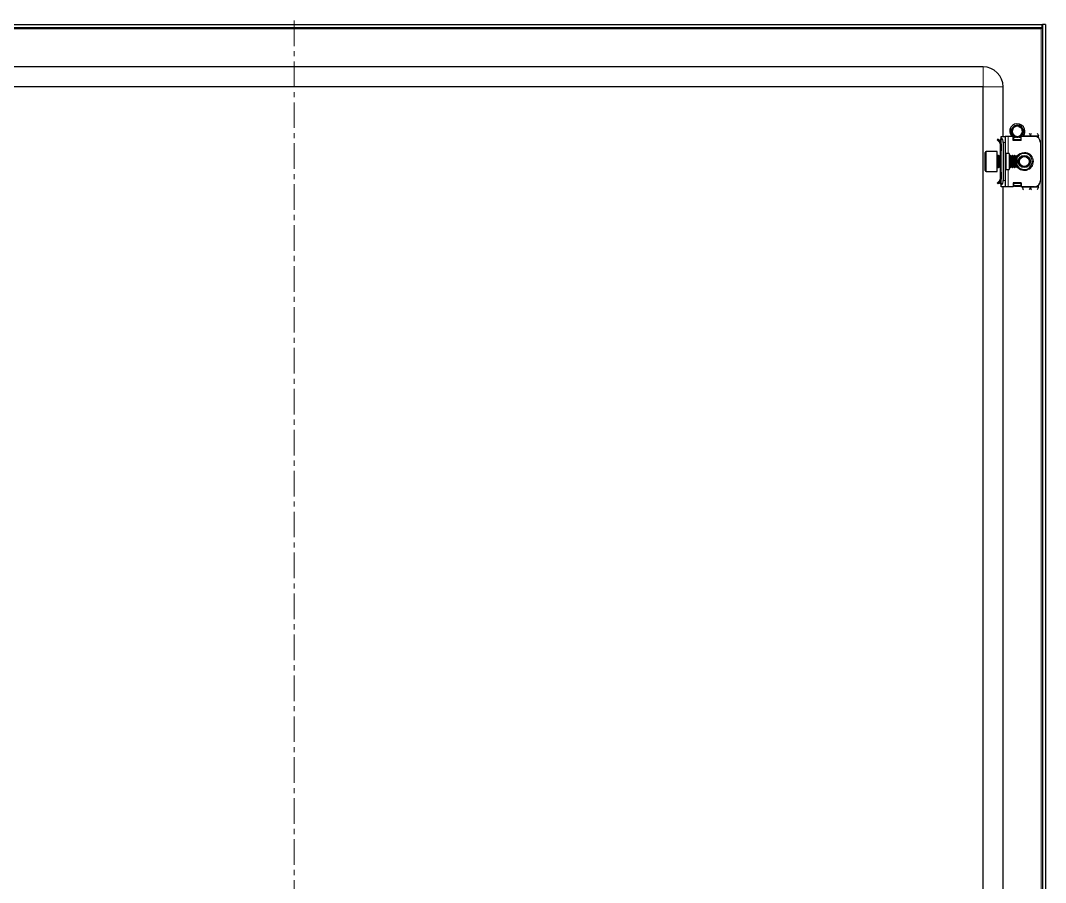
# Model space of a CAD drawing. Header units: millimetres. Extents: x -261 to 1716, y -869 to 1304.
# Drawn here: x 1207 to 1715, y 771 to 1199 of the extents above; entities that cross this region are included whole.
import ezdxf

# ---------------------------------------------------------------- set-up
doc = ezdxf.new("R2010")
doc.units = ezdxf.units.MM
doc.linetypes.add('CENTERX2', pattern=[20.32, 12.7, -2.54, 2.54, -2.54])
doc.layers.add('FORMAT', color=7, linetype='Continuous')

msp = doc.modelspace()

# ---------------------------------------------------------------- linework, layer by layer
at = {"color": 7, "linetype": 'Continuous', "lineweight": 25}
for p, q in [((971.2, 1196.92), (1713.8, 1196.92)), ((1713.8, 1195.42), (1713.8, 1196.92)), ((1715.5, 1196.92), (1714, 1196.92)), ((1714, 1196.92), (1714, -764.08)), ((1715.5, 1196.92), (1715.5, -764.08)), ((971.2, 1195.42), (1713.8, 1195.42)), ((1713.64, 1195.42), (1713.4, 1194.82)), ((1684.5, 1175.92), (1000.5, 1175.92)), ((1684.5, 1165.92), (1000.5, 1165.92)), ((1684.5, -733.08), (1684.5, 1165.92)), ((1694.5, 1141.42), (1694.5, 1165.92)), ((1699.88, 1146.45), (1700.08, 1146.56)), ((1700.05, 1146.55), (1700.01, 1146.53)), ((1700.05, 1146.48), (1700.01, 1146.53)), ((1700.05, 1146.55), (1700.28, 1146.63)), ((1700.23, 1146.64), (1700.19, 1146.62)), ((1700.42, 1146.73), (1700.38, 1146.71)), ((1700.42, 1146.73), (1700.65, 1146.8)), ((1700.62, 1146.79), (1700.57, 1146.78)), ((1700.81, 1146.84), (1700.76, 1146.83)), ((1701.7, 1146.92), (1700.95, 1146.85)), ((1703.19, 1146.4), (1703.15, 1146.43)), ((1703.36, 1146.28), (1703.32, 1146.31)), ((1703.52, 1146.14), (1703.48, 1146.18)), ((1703.66, 1146.01), (1703.63, 1146.04)), ((1703.66, 1146.01), (1703.78, 1145.87)), ((1703.77, 1145.88), (1703.76, 1145.9)), ((1691.94, 1140.06), (1691.58, 1139.71)), ((1692.91, 1139.09), (1691.94, 1140.06)), ((1693.29, 1140.13), (1693.5, 1140.34)), ((1693.5, 1141.42), (1695.5, 1141.42)), ((1693.5, 1140.66), (1693.5, 1141.42)), ((1693.5, 1117.19), (1693.5, 1140.66)), ((1695.5, 1141.42), (1695.5, 1138.42)), ((1697, 1141.42), (1695.5, 1141.42)), ((1699.5, 1141.42), (1697, 1141.42)), ((1698.5, 1144.02), (1698.53, 1144.27)), ((1698.5, 1143.81), (1698.52, 1144.05)), ((1698.5, 1144.02), (1698.5, 1143.97)), ((1698.5, 1143.81), (1698.5, 1143.76)), ((1698.51, 1144.22), (1698.51, 1144.17)), ((1698.51, 1143.61), (1698.52, 1143.57)), ((1698.54, 1144.43), (1698.53, 1144.38)), ((1698.54, 1143.42), (1698.55, 1143.38)), ((1698.58, 1144.63), (1698.57, 1144.58)), ((1698.58, 1144.63), (1698.66, 1144.86)), ((1698.58, 1143.24), (1698.59, 1143.2)), ((1698.63, 1144.82), (1698.62, 1144.77)), ((1698.63, 1143.06), (1698.64, 1143.02)), ((1698.68, 1142.89), (1698.69, 1142.88)), ((1699.27, 1141.91), (1699.3, 1141.88)), ((1699.41, 1141.77), (1699.44, 1141.74)), ((1699.5, 1139.42), (1699.5, 1141.42)), ((1699.75, 1140.61), (1699.5, 1140.75)), ((1699.56, 1141.64), (1699.59, 1141.61)), ((1699.72, 1141.51), (1699.76, 1141.48)), ((1699.75, 1141.05), (1700.09, 1141.29)), ((1700.25, 1141.05), (1699.75, 1140.69)), ((1699.75, 1140.69), (1699.75, 1141.05)), ((1699.75, 1139.78), (1699.75, 1140.69)), ((1699.89, 1141.39), (1699.93, 1141.37)), ((1700.07, 1141.29), (1700.07, 1141.4)), ((1700.07, 1141.29), (1700.11, 1141.27)), ((1700.25, 1141.05), (1700.65, 1141.05)), ((1700.42, 1141.12), (1700.47, 1141.11)), ((1700.6, 1141.06), (1700.64, 1141.05)), ((1700.78, 1141.01), (1700.82, 1141)), ((1701.95, 1140.96), (1701.77, 1140.94)), ((1702.1, 1140.98), (1702.14, 1140.99)), ((1702.34, 1141.05), (1702.75, 1141.05)), ((1703.25, 1140.69), (1702.75, 1141.05)), ((1702.84, 1141.33), (1703.25, 1141.05)), ((1703.25, 1141.05), (1703.25, 1140.69)), ((1703.25, 1140.69), (1703.25, 1139.78)), ((1703.5, 1140.75), (1703.3, 1140.63)), ((1703.3, 1140.63), (1703.3, 1139.42)), ((1703.5, 1139.42), (1703.5, 1141.42)), ((1710, 1141.42), (1703.5, 1141.42)), ((1703.77, 1141.96), (1703.6, 1141.83)), ((1703.74, 1141.99), (1703.62, 1141.8)), ((1703.79, 1144.79), (1703.96, 1144.38)), ((1704.27, 1142.81), (1704.16, 1142.62)), ((1704.28, 1142.8), (1704.18, 1142.62)), ((1704.33, 1142.94), (1704.35, 1142.99)), ((1704.39, 1143.12), (1704.4, 1143.17)), ((1704.49, 1143.73), (1704.43, 1143.42)), ((1704.44, 1143.32), (1704.45, 1143.37)), ((1704.47, 1143.52), (1704.48, 1143.57)), ((1704.49, 1143.73), (1704.49, 1143.78)), ((1704.5, 1143.92), (1704.5, 1143.92)), ((1712, 1140.66), (1712, 1141.67)), ((1692.56, 1138.73), (1691.58, 1139.71)), ((1692.56, 1138.73), (1692.91, 1139.09)), ((1693, 1139.42), (1693, 1139.03)), ((1693, 1137.67), (1693.5, 1137.67)), ((1693, 1137.67), (1693, 1134.17)), ((1693.5, 1137.67), (1693.5, 1134.17)), ((1694.5, 1138.42), (1694.5, 1119.42)), ((1695.5, 1138.42), (1695.5, 1119.42)), ((1703.5, 1139.42), (1699.5, 1139.42)), ((1699.75, 1139.42), (1699.75, 1139.78)), ((1703.25, 1139.78), (1703.25, 1139.42)), ((1713, 1138.42), (1713, 1119.42)), ((1685.5, 1124.52), (1685.5, 1133.32)), ((1691.5, 1133.92), (1686.1, 1133.92)), ((1691.5, 1123.92), (1691.5, 1133.92)), ((1692.11, 1131.92), (1691.75, 1131.92)), ((1692.5, 1131.37), (1692.11, 1131.92)), ((1692.11, 1131.45), (1692.11, 1131.92)), ((1692.11, 1125.92), (1692.11, 1131.45)), ((1692.89, 1131.92), (1692.5, 1131.37)), ((1692.5, 1130.98), (1692.5, 1131.37)), ((1692.5, 1126.48), (1692.5, 1130.98)), ((1693.11, 1131.92), (1692.89, 1131.92)), ((1692.89, 1131.45), (1692.89, 1131.92)), ((1692.89, 1125.92), (1692.89, 1131.45)), ((1693.5, 1134.17), (1693, 1134.17)), ((1693, 1134.17), (1693, 1131.92)), ((1693.5, 1131.37), (1693.11, 1131.92)), ((1693.11, 1131.45), (1693.11, 1131.92)), ((1693.11, 1125.92), (1693.11, 1131.45)), ((1697.5, 1132.92), (1696, 1132.92)), ((1697.5, 1132.92), (1697.5, 1124.92)), ((1697.89, 1131.92), (1697.5, 1131.37)), ((1698.11, 1131.92), (1697.89, 1131.92)), ((1697.89, 1131.45), (1697.89, 1131.92)), ((1697.89, 1125.92), (1697.89, 1131.45)), ((1698.5, 1131.37), (1698.11, 1131.92)), ((1698.11, 1131.45), (1698.11, 1131.92)), ((1698.11, 1125.92), (1698.11, 1131.45)), ((1698.89, 1131.92), (1698.5, 1131.37)), ((1698.5, 1130.98), (1698.5, 1131.37)), ((1698.5, 1126.48), (1698.5, 1130.98)), ((1699.11, 1131.92), (1698.89, 1131.92)), ((1698.89, 1131.45), (1698.89, 1131.92)), ((1698.89, 1125.92), (1698.89, 1131.45)), ((1699.5, 1131.37), (1699.11, 1131.92)), ((1699.11, 1131.45), (1699.11, 1131.92)), ((1699.11, 1125.92), (1699.11, 1131.45)), ((1699.89, 1131.92), (1699.5, 1131.37)), ((1699.5, 1130.98), (1699.5, 1131.37)), ((1699.5, 1126.48), (1699.5, 1130.98)), ((1700.11, 1131.92), (1699.89, 1131.92)), ((1699.89, 1131.45), (1699.89, 1131.92)), ((1699.89, 1125.92), (1699.89, 1131.45)), ((1700.5, 1131.37), (1700.11, 1131.92)), ((1700.11, 1131.45), (1700.11, 1131.92)), ((1700.11, 1125.92), (1700.11, 1131.45)), ((1700.89, 1131.92), (1700.5, 1131.37)), ((1700.5, 1130.98), (1700.5, 1131.37)), ((1700.5, 1126.48), (1700.5, 1130.98)), ((1700.94, 1131.92), (1700.89, 1131.92)), ((1700.89, 1131.45), (1700.89, 1131.92)), ((1700.89, 1125.92), (1700.89, 1131.45)), ((1701.5, 1131.37), (1700.94, 1131.92)), ((1700.94, 1125.92), (1700.94, 1131.92)), ((1701.5, 1126.48), (1701.5, 1131.37)), ((1691.75, 1125.92), (1692.11, 1125.92)), ((1692.11, 1125.92), (1692.5, 1126.48)), ((1692.5, 1126.48), (1692.89, 1125.92)), ((1692.89, 1125.92), (1693.11, 1125.92)), ((1693, 1125.92), (1693, 1123.67)), ((1693.11, 1125.92), (1693.5, 1126.48)), ((1696, 1124.92), (1697.5, 1124.92)), ((1697.5, 1126.48), (1697.89, 1125.92)), ((1697.89, 1125.92), (1698.11, 1125.92)), ((1698.11, 1125.92), (1698.5, 1126.48)), ((1698.5, 1126.48), (1698.89, 1125.92)), ((1698.89, 1125.92), (1699.11, 1125.92)), ((1699.11, 1125.92), (1699.5, 1126.48)), ((1699.5, 1126.48), (1699.89, 1125.92)), ((1699.89, 1125.92), (1700.11, 1125.92)), ((1700.11, 1125.92), (1700.5, 1126.48)), ((1700.5, 1126.48), (1700.89, 1125.92)), ((1700.89, 1125.92), (1700.94, 1125.92)), ((1700.94, 1125.92), (1701.5, 1126.48)), ((1686.1, 1123.92), (1691.5, 1123.92)), ((1693, 1123.67), (1693.5, 1123.67)), ((1693, 1123.67), (1693, 1120.17)), ((1693, 1120.17), (1693.5, 1120.17)), ((1693.5, 1123.67), (1693.5, 1120.17)), ((1692.56, 1119.11), (1691.58, 1118.14)), ((1691.94, 1117.78), (1691.58, 1118.14)), ((1692.91, 1118.76), (1691.94, 1117.78)), ((1692.56, 1119.11), (1692.91, 1118.76)), ((1693, 1118.42), (1693, 1118.88)), ((1693.5, 1117.51), (1693.29, 1117.72)), ((1693.5, 1116.42), (1693.5, 1117.19)), ((1695.5, 1116.42), (1693.5, 1116.42)), ((1694.5, 541.42), (1694.5, 1116.42)), ((1695.5, 1119.42), (1695.5, 1116.42)), ((1697, 1116.42), (1695.5, 1116.42)), ((1699.5, 1116.42), (1697, 1116.42)), ((1703.5, 1118.42), (1699.5, 1118.42)), ((1699.5, 1118.42), (1699.5, 1116.42)), ((1699.75, 1118.07), (1699.75, 1118.42)), ((1699.75, 1117.16), (1699.75, 1118.07)), ((1699.75, 1117.16), (1700.25, 1116.8)), ((1699.75, 1116.8), (1699.75, 1117.16)), ((1700.25, 1116.45), (1699.75, 1116.8)), ((1702.75, 1116.8), (1700.25, 1116.8)), ((1700.25, 1116.8), (1700.25, 1116.45)), ((1702.75, 1116.45), (1700.25, 1116.45)), ((1702.75, 1116.8), (1703.25, 1117.16)), ((1702.75, 1116.45), (1702.75, 1116.8)), ((1703.25, 1116.8), (1702.75, 1116.45)), ((1703.25, 1118.42), (1703.25, 1118.07)), ((1703.25, 1118.07), (1703.25, 1117.16)), ((1703.25, 1117.16), (1703.25, 1116.8)), ((1703.3, 1118.42), (1703.3, 1116.54)), ((1703.3, 1116.54), (1703.5, 1116.54)), ((1703.5, 1118.42), (1703.5, 1116.42)), ((1710, 1116.42), (1703.5, 1116.42)), ((1704, 1116.17), (1704, 1116.42)), ((1712, 1116.17), (1712, 1117.19))]:
    msp.add_line(p, q, dxfattribs=at)
at = {"color": 8, "linetype": 'Continuous', "lineweight": 18}
for p, q in [((971.6, 1194.82), (1713.4, 1194.82)), ((1713.4, 1194.82), (1713.4, -761.98)), ((1684.5, 1165.92), (1684.5, 1175.92)), ((1684.5, 1165.92), (1694.5, 1165.92)), ((1693.5, 1139.92), (1693.29, 1140.13)), ((1697, 1141.42), (1697, 1132.92)), ((1704.5, 1141.67), (1708, 1141.67)), ((1712, 1141.67), (1708, 1141.67)), ((1693.5, 1139.42), (1693, 1139.42)), ((1695.5, 1138.42), (1694.5, 1138.42)), ((1703.25, 1139.78), (1699.75, 1139.78)), ((1686.1, 1133.92), (1686.1, 1123.92)), ((1691.75, 1131.92), (1691.75, 1127.31)), ((1696, 1132.92), (1696, 1124.92)), ((1691.75, 1127.31), (1691.75, 1125.92)), ((1697, 1124.92), (1697, 1116.42)), ((1693.5, 1118.42), (1693, 1118.42)), ((1693.5, 1117.92), (1693.29, 1117.72)), ((1694.5, 1119.42), (1695.5, 1119.42)), ((1699.75, 1118.07), (1703.25, 1118.07)), ((1708, 1116.17), (1704, 1116.17)), ((1712, 1116.17), (1708, 1116.17))]:
    msp.add_line(p, q, dxfattribs=at)
at = {"color": 7, "linetype": 'Continuous', "lineweight": 25}
for radius in [3, 2.76, 2.45]:
    msp.add_circle((1705, 1128.92), radius, dxfattribs=at)
for centre, radius, start, end in [((1684.5, 1165.92), 10, 0, 90), ((1701.5, 1143.92), 3.75, 0, 221.8103), ((1701.5, 1143.92), 2.5, 108.5944, 168.5944), ((1701.5, 1143.92), 2.5, 75.8881, 108.5944), ((1701.5, 1143.92), 3, 59.9286, 86.2193), ((1701.5, 1143.92), 3, 360, 40.7437), ((1694, 1139.42), 1, 135, 180), ((1691.5, 1138.42), 3, 0, 48.1897), ((1701.5, 1143.92), 2.5, 168.5944, 228.5944), ((1701.5, 1143.92), 2.5, 228.5944, 288.5944), ((1701.5, 1143.92), 2.5, 288.5944, 348.5944), ((1701.5, 1143.92), 2.5, 348.5944, 10.5165), ((1701.5, 1143.92), 3.75, 318.1897, 0), ((1710, 1138.42), 3, 360, 90), ((1686.1, 1133.32), 0.6, 90, 180), ((1691.75, 1132.17), 0.25, 180, 270), ((1696, 1133.42), 0.5, 180, 270), ((1705, 1128.92), 4, 270, 151.045), ((1691.75, 1125.67), 0.25, 90, 180), ((1696, 1124.42), 0.5, 90, 180), ((1705, 1128.92), 4, 208.955, 270), ((1686.1, 1124.52), 0.6, 180, 270), ((1694, 1118.42), 1, 180, 225), ((1691.5, 1119.42), 3, 311.8103, 360), ((1710, 1119.42), 3, 270, 0)]:
    msp.add_arc(centre, radius, start, end, dxfattribs=at)
at = {"color": 8, "linetype": 'Continuous', "lineweight": 18}
for start, end in [(215.4622, 90), (90, 144.5378)]:
    msp.add_arc((1705, 1128.92), 4.5, start, end, dxfattribs=at)
at = {"color": 7, "linetype": 'Continuous', "lineweight": 25}
for points, knots in [([(1714, 1196.92), (1713.99, 1196.74), (1713.96, 1196.38), (1713.88, 1196.01), (1713.8, 1195.82), (1713.8, 1195.81)], [0, 0, 0, 0, 0.48755, 0.97507, 1, 1, 1, 1]), ([(1698.62, 1144.75), (1698.63, 1144.78), (1698.65, 1144.89), (1698.7, 1144.99), (1698.74, 1145.07)], [0, 0, 0, 0, 0.2181682, 1, 1, 1, 1]), ([(1700.04, 1146.48), (1699.96, 1146.43), (1699.61, 1146.2), (1699.12, 1145.69), (1698.9, 1145.14), (1698.8, 1144.89)], [0, 0, 0, 0, 0.128781, 0.613629, 1, 1, 1, 1]), ([(1700.7, 1146.29), (1700.69, 1146.29), (1700.64, 1146.27), (1700.56, 1146.26), (1700.47, 1146.26), (1700.37, 1146.28), (1700.29, 1146.3), (1700.21, 1146.34), (1700.13, 1146.38), (1700.07, 1146.43), (1700.04, 1146.47), (1700.04, 1146.48)], [0, 0, 0, 0, 0.0429601, 0.1733, 0.2742626, 0.4010814, 0.5277159, 0.6542588, 0.7807587, 0.9368521, 1, 1, 1, 1]), ([(1700.05, 1146.55), (1700.08, 1146.53), (1700.14, 1146.49), (1700.21, 1146.42), (1700.25, 1146.36), (1700.27, 1146.32), (1700.27, 1146.31)], [0, 0, 0, 0, 0.3195142, 0.6084926, 0.891527, 1, 1, 1, 1]), ([(1700.34, 1146.29), (1700.34, 1146.29), (1700.34, 1146.32), (1700.33, 1146.39), (1700.3, 1146.48), (1700.25, 1146.56), (1700.21, 1146.6), (1700.19, 1146.62)], [0, 0, 0, 0, 0.00279, 0.269575, 0.536371, 0.765499, 1, 1, 1, 1]), ([(1700.23, 1146.64), (1700.26, 1146.62), (1700.32, 1146.58), (1700.38, 1146.5), (1700.42, 1146.42), (1700.45, 1146.34), (1700.45, 1146.29), (1700.45, 1146.27)], [0, 0, 0, 0, 0.234253, 0.442787, 0.646465, 0.841043, 1, 1, 1, 1]), ([(1700.49, 1146.26), (1700.49, 1146.29), (1700.5, 1146.36), (1700.49, 1146.45), (1700.47, 1146.55), (1700.43, 1146.63), (1700.4, 1146.68), (1700.38, 1146.71)], [0, 0, 0, 0, 0.181695, 0.396783, 0.61186, 0.803681, 1, 1, 1, 1]), ([(1700.42, 1146.73), (1700.45, 1146.7), (1700.5, 1146.65), (1700.55, 1146.57), (1700.58, 1146.49), (1700.6, 1146.4), (1700.6, 1146.33), (1700.59, 1146.29), (1700.59, 1146.27)], [0, 0, 0, 0, 0.208724, 0.39105, 0.568219, 0.73683, 0.894853, 1, 1, 1, 1]), ([(1700.61, 1146.27), (1700.61, 1146.28), (1700.63, 1146.32), (1700.64, 1146.39), (1700.65, 1146.49), (1700.64, 1146.59), (1700.62, 1146.69), (1700.59, 1146.75), (1700.57, 1146.78)], [0, 0, 0, 0, 0.043388, 0.23288, 0.422274, 0.611632, 0.803279, 1, 1, 1, 1]), ([(1700.62, 1146.79), (1700.64, 1146.76), (1700.68, 1146.71), (1700.72, 1146.62), (1700.74, 1146.54), (1700.74, 1146.46), (1700.73, 1146.38), (1700.71, 1146.33), (1700.7, 1146.3), (1700.69, 1146.29)], [0, 0, 0, 0, 0.198483, 0.367712, 0.531083, 0.685778, 0.830503, 0.965152, 1, 1, 1, 1]), ([(1700.95, 1146.85), (1700.96, 1146.83), (1700.98, 1146.78), (1701, 1146.71), (1701, 1146.63), (1700.98, 1146.55), (1700.94, 1146.47), (1700.88, 1146.39), (1700.79, 1146.33), (1700.73, 1146.3), (1700.7, 1146.29)], [0, 0, 0, 0, 0.098631, 0.238541, 0.378532, 0.49895, 0.601027, 0.777401, 0.9101, 1, 1, 1, 1]), ([(1700.72, 1146.31), (1700.73, 1146.33), (1700.76, 1146.38), (1700.79, 1146.47), (1700.81, 1146.57), (1700.81, 1146.7), (1700.78, 1146.78), (1700.76, 1146.83)], [0, 0, 0, 0, 0.13286, 0.29106, 0.491007, 0.69089, 1, 1, 1, 1]), ([(1700.81, 1146.84), (1700.82, 1146.82), (1700.85, 1146.77), (1700.88, 1146.68), (1700.88, 1146.6), (1700.88, 1146.52), (1700.85, 1146.43), (1700.81, 1146.37), (1700.78, 1146.33)], [0, 0, 0, 0, 0.16279, 0.324686, 0.479688, 0.626058, 0.76302, 1, 1, 1, 1]), ([(1700.8, 1146.34), (1700.81, 1146.35), (1700.84, 1146.37), (1700.87, 1146.43), (1700.91, 1146.51), (1700.94, 1146.6), (1700.96, 1146.69), (1700.96, 1146.78), (1700.95, 1146.83), (1700.95, 1146.85)], [0, 0, 0, 0, 0.036757, 0.196192, 0.355485, 0.51469, 0.719746, 0.882005, 1, 1, 1, 1]), ([(1702.11, 1146.35), (1702.39, 1146.3), (1702.69, 1146.24), (1702.95, 1146.11), (1702.96, 1146.11)], [0, 0, 0, 0, 0.965671, 1, 1, 1, 1]), ([(1702.11, 1146.35), (1702.2, 1146.31), (1702.34, 1146.25), (1702.46, 1146.18), (1702.51, 1146.16)], [0, 0, 0, 0, 0.681733, 1, 1, 1, 1]), ([(1702.51, 1146.16), (1702.58, 1146.12), (1702.9, 1145.96), (1703.41, 1145.55), (1703.66, 1145.04), (1703.79, 1144.79)], [0, 0, 0, 0, 0.130652, 0.560007, 1, 1, 1, 1]), ([(1702.96, 1146.11), (1702.96, 1146.13), (1702.95, 1146.17), (1702.94, 1146.25), (1702.94, 1146.34), (1702.96, 1146.43), (1702.99, 1146.49), (1703, 1146.52)], [0, 0, 0, 0, 0.113604, 0.31095, 0.508229, 0.75166, 1, 1, 1, 1]), ([(1703.02, 1146.51), (1703.02, 1146.47), (1703.02, 1146.4), (1702.99, 1146.31), (1702.96, 1146.25), (1702.95, 1146.22), (1702.95, 1146.22)], [0, 0, 0, 0, 0.3571393, 0.6809788, 0.9981828, 1, 1, 1, 1]), ([(1702.96, 1146.14), (1702.98, 1146.15), (1703.03, 1146.19), (1703.08, 1146.26), (1703.13, 1146.34), (1703.14, 1146.4), (1703.15, 1146.43)], [0, 0, 0, 0, 0.228254, 0.510351, 0.752319, 1, 1, 1, 1]), ([(1703.57, 1145.71), (1703.55, 1145.7), (1703.51, 1145.69), (1703.42, 1145.68), (1703.32, 1145.7), (1703.23, 1145.74), (1703.15, 1145.79), (1703.07, 1145.87), (1703, 1145.99), (1702.97, 1146.07), (1702.96, 1146.11)], [0, 0, 0, 0, 0.073646, 0.169563, 0.351373, 0.438893, 0.519676, 0.682906, 0.8512, 1, 1, 1, 1]), ([(1703.19, 1146.4), (1703.19, 1146.36), (1703.18, 1146.29), (1703.15, 1146.2), (1703.1, 1146.12), (1703.05, 1146.06), (1703.01, 1146.03), (1702.99, 1146.02)], [0, 0, 0, 0, 0.240212, 0.454711, 0.664287, 0.864517, 1, 1, 1, 1]), ([(1703.01, 1145.99), (1703.03, 1146), (1703.09, 1146.02), (1703.17, 1146.08), (1703.23, 1146.15), (1703.29, 1146.22), (1703.31, 1146.28), (1703.32, 1146.31)], [0, 0, 0, 0, 0.172104, 0.391099, 0.610089, 0.802801, 1, 1, 1, 1]), ([(1703.36, 1146.28), (1703.35, 1146.24), (1703.34, 1146.17), (1703.29, 1146.09), (1703.24, 1146.02), (1703.18, 1145.96), (1703.12, 1145.92), (1703.07, 1145.91), (1703.05, 1145.91)], [0, 0, 0, 0, 0.209239, 0.392702, 0.571062, 0.740844, 0.899958, 1, 1, 1, 1]), ([(1703.07, 1145.88), (1703.08, 1145.88), (1703.12, 1145.89), (1703.2, 1145.92), (1703.29, 1145.96), (1703.36, 1146.02), (1703.43, 1146.09), (1703.46, 1146.15), (1703.48, 1146.18)], [0, 0, 0, 0, 0.0505, 0.241124, 0.431653, 0.622154, 0.808692, 1, 1, 1, 1]), ([(1703.52, 1146.14), (1703.5, 1146.11), (1703.48, 1146.05), (1703.43, 1145.97), (1703.37, 1145.91), (1703.3, 1145.86), (1703.22, 1145.83), (1703.17, 1145.82), (1703.13, 1145.82), (1703.13, 1145.82)], [0, 0, 0, 0, 0.1980351, 0.3676626, 0.5314947, 0.6866636, 0.8318184, 0.9819171, 1, 1, 1, 1]), ([(1703.14, 1145.8), (1703.15, 1145.8), (1703.18, 1145.8), (1703.25, 1145.81), (1703.34, 1145.83), (1703.42, 1145.86), (1703.49, 1145.91), (1703.57, 1145.96), (1703.61, 1146.01), (1703.63, 1146.04)], [0, 0, 0, 0, 0.018281, 0.175639, 0.332896, 0.490097, 0.647274, 0.821632, 1, 1, 1, 1]), ([(1703.66, 1146.01), (1703.64, 1145.98), (1703.62, 1145.93), (1703.56, 1145.86), (1703.49, 1145.81), (1703.42, 1145.77), (1703.34, 1145.76), (1703.27, 1145.75), (1703.22, 1145.76), (1703.19, 1145.76)], [0, 0, 0, 0, 0.159446, 0.318034, 0.469983, 0.61348, 0.747649, 0.872856, 1, 1, 1, 1]), ([(1703.21, 1145.75), (1703.24, 1145.75), (1703.3, 1145.73), (1703.38, 1145.73), (1703.46, 1145.74), (1703.54, 1145.77), (1703.65, 1145.81), (1703.72, 1145.87), (1703.76, 1145.9)], [0, 0, 0, 0, 0.149407, 0.278563, 0.407661, 0.536722, 0.727045, 1, 1, 1, 1]), ([(1703.77, 1145.88), (1703.76, 1145.86), (1703.72, 1145.81), (1703.66, 1145.75), (1703.6, 1145.72), (1703.57, 1145.71), (1703.57, 1145.71)], [0, 0, 0, 0, 0.315056, 0.630194, 0.945514, 1, 1, 1, 1]), ([(1703.57, 1145.71), (1703.59, 1145.68), (1703.84, 1145.46), (1704.18, 1145), (1704.43, 1144.39), (1704.48, 1144.04), (1704.5, 1143.92)], [0, 0, 0, 0, 0.050685, 0.485619, 0.826643, 1, 1, 1, 1]), ([(1698.5, 1144.02), (1698.53, 1144.03), (1698.59, 1144.07), (1698.69, 1144.09), (1698.78, 1144.09), (1698.83, 1144.08), (1698.85, 1144.08)], [0, 0, 0, 0, 0.2937792, 0.5589816, 0.8184942, 1, 1, 1, 1]), ([(1698.72, 1143.99), (1698.71, 1143.99), (1698.66, 1144), (1698.58, 1143.99), (1698.53, 1143.98), (1698.5, 1143.97)], [0, 0, 0, 0, 0.236131, 0.613435, 1, 1, 1, 1]), ([(1699.27, 1141.91), (1699.15, 1142.06), (1698.87, 1142.41), (1698.58, 1143.07), (1698.53, 1143.58), (1698.5, 1143.84)], [0, 0, 0, 0, 0.274163, 0.639603, 1, 1, 1, 1]), ([(1698.51, 1144.22), (1698.55, 1144.24), (1698.61, 1144.26), (1698.71, 1144.27), (1698.8, 1144.27), (1698.88, 1144.25), (1698.94, 1144.23), (1698.96, 1144.21), (1698.96, 1144.21)], [0, 0, 0, 0, 0.227908, 0.430276, 0.627707, 0.816134, 0.99284, 1, 1, 1, 1]), ([(1698.89, 1144.12), (1698.89, 1144.13), (1698.85, 1144.15), (1698.78, 1144.17), (1698.69, 1144.19), (1698.6, 1144.19), (1698.54, 1144.18), (1698.51, 1144.17)], [0, 0, 0, 0, 0.050156, 0.304513, 0.55888, 0.776903, 1, 1, 1, 1]), ([(1698.61, 1143.18), (1698.59, 1143.22), (1698.53, 1143.37), (1698.52, 1143.53), (1698.51, 1143.65)], [0, 0, 0, 0, 0.2829098, 1, 1, 1, 1]), ([(1698.98, 1144.24), (1698.95, 1144.26), (1698.9, 1144.3), (1698.81, 1144.35), (1698.72, 1144.38), (1698.62, 1144.39), (1698.56, 1144.38), (1698.53, 1144.38)], [0, 0, 0, 0, 0.19243, 0.403622, 0.614801, 0.805152, 1, 1, 1, 1]), ([(1698.54, 1144.43), (1698.58, 1144.44), (1698.64, 1144.46), (1698.74, 1144.46), (1698.83, 1144.44), (1698.9, 1144.41), (1698.97, 1144.37), (1699, 1144.34), (1699.02, 1144.32)], [0, 0, 0, 0, 0.205811, 0.38496, 0.558827, 0.724121, 0.878934, 1, 1, 1, 1]), ([(1699, 1144.37), (1698.98, 1144.4), (1698.94, 1144.44), (1698.86, 1144.5), (1698.77, 1144.55), (1698.67, 1144.58), (1698.61, 1144.58), (1698.57, 1144.58)], [0, 0, 0, 0, 0.183111, 0.381533, 0.579913, 0.787111, 1, 1, 1, 1]), ([(1698.58, 1144.63), (1698.62, 1144.63), (1698.68, 1144.64), (1698.78, 1144.63), (1698.86, 1144.6), (1698.93, 1144.56), (1698.99, 1144.51), (1699.02, 1144.47), (1699.03, 1144.45)], [0, 0, 0, 0, 0.207037, 0.38272, 0.55212, 0.712365, 0.86221, 1, 1, 1, 1]), ([(1699.04, 1144.46), (1699.03, 1144.48), (1699.01, 1144.53), (1698.95, 1144.59), (1698.88, 1144.66), (1698.8, 1144.72), (1698.71, 1144.75), (1698.65, 1144.77), (1698.62, 1144.77)], [0, 0, 0, 0, 0.112687, 0.266978, 0.464332, 0.661607, 0.829157, 1, 1, 1, 1]), ([(1698.81, 1142.63), (1698.79, 1142.65), (1698.7, 1142.79), (1698.65, 1142.95), (1698.62, 1143.08)], [0, 0, 0, 0, 0.192577, 1, 1, 1, 1]), ([(1698.63, 1144.82), (1698.66, 1144.81), (1698.72, 1144.81), (1698.81, 1144.79), (1698.88, 1144.75), (1698.94, 1144.7), (1699, 1144.65), (1699.03, 1144.59), (1699.06, 1144.54), (1699.06, 1144.52), (1699.06, 1144.52)], [0, 0, 0, 0, 0.159812, 0.318711, 0.470648, 0.614013, 0.748131, 0.873387, 0.991083, 1, 1, 1, 1]), ([(1699.05, 1144.42), (1699.04, 1144.39), (1699.02, 1144.31), (1698.97, 1144.21), (1698.9, 1144.12), (1698.83, 1144.06), (1698.76, 1144.01), (1698.71, 1143.98), (1698.67, 1143.97), (1698.66, 1143.96)], [0, 0, 0, 0, 0.1251657, 0.3367685, 0.4886747, 0.6403706, 0.7919615, 0.9435026, 1, 1, 1, 1]), ([(1698.66, 1143.96), (1698.67, 1143.89), (1698.68, 1143.5), (1698.86, 1142.83), (1699.23, 1142.35), (1699.4, 1142.13)], [0, 0, 0, 0, 0.108003, 0.585763, 1, 1, 1, 1]), ([(1698.8, 1144.89), (1698.8, 1144.89), (1698.83, 1144.88), (1698.88, 1144.85), (1698.95, 1144.81), (1698.99, 1144.75), (1699.03, 1144.68), (1699.06, 1144.58), (1699.06, 1144.48), (1699.05, 1144.43), (1699.05, 1144.42)], [0, 0, 0, 0, 0.022761, 0.192243, 0.346896, 0.477535, 0.588677, 0.783334, 0.968624, 1, 1, 1, 1]), ([(1699.07, 1144.49), (1699.06, 1144.52), (1699.05, 1144.59), (1699.01, 1144.67), (1698.96, 1144.75), (1698.9, 1144.81), (1698.85, 1144.86), (1698.81, 1144.88), (1698.8, 1144.89)], [0, 0, 0, 0, 0.182737, 0.363423, 0.543947, 0.724373, 0.904747, 1, 1, 1, 1]), ([(1699.19, 1142.04), (1699.15, 1142.08), (1699.01, 1142.22), (1698.92, 1142.39), (1698.85, 1142.51)], [0, 0, 0, 0, 0.288707, 1, 1, 1, 1]), ([(1699.27, 1141.91), (1699.29, 1141.94), (1699.32, 1141.99), (1699.39, 1142.04), (1699.46, 1142.09), (1699.53, 1142.12), (1699.6, 1142.13), (1699.67, 1142.13), (1699.7, 1142.12), (1699.72, 1142.12)], [0, 0, 0, 0, 0.169226, 0.337427, 0.497935, 0.649179, 0.790582, 0.922688, 1, 1, 1, 1]), ([(1699.76, 1142.08), (1699.76, 1142.08), (1699.69, 1142.08), (1699.59, 1142.06), (1699.48, 1142.02), (1699.39, 1141.96), (1699.33, 1141.91), (1699.3, 1141.88)], [0, 0, 0, 0, 0.046579, 0.362688, 0.551736, 0.740753, 1, 1, 1, 1]), ([(1699.4, 1142.13), (1699.4, 1142.13), (1699.43, 1142.14), (1699.48, 1142.16), (1699.57, 1142.17), (1699.67, 1142.15), (1699.77, 1142.11), (1699.82, 1142.07), (1699.85, 1142.05)], [0, 0, 0, 0, 0.045866, 0.230744, 0.387461, 0.658246, 0.861978, 1, 1, 1, 1]), ([(1699.76, 1142.11), (1699.73, 1142.12), (1699.67, 1142.15), (1699.58, 1142.15), (1699.48, 1142.15), (1699.43, 1142.14), (1699.4, 1142.13)], [0, 0, 0, 0, 0.251795, 0.502165, 0.752314, 1, 1, 1, 1]), ([(1699.41, 1141.77), (1699.42, 1141.81), (1699.45, 1141.87), (1699.51, 1141.94), (1699.57, 1141.99), (1699.65, 1142.03), (1699.71, 1142.06), (1699.76, 1142.06), (1699.78, 1142.06)], [0, 0, 0, 0, 0.211659, 0.390361, 0.562352, 0.724819, 0.876696, 1, 1, 1, 1]), ([(1699.89, 1142.01), (1699.88, 1142.01), (1699.83, 1142), (1699.76, 1141.98), (1699.66, 1141.95), (1699.58, 1141.89), (1699.5, 1141.83), (1699.46, 1141.77), (1699.44, 1141.74)], [0, 0, 0, 0, 0.05388, 0.236051, 0.418115, 0.600136, 0.797238, 1, 1, 1, 1]), ([(1699.56, 1141.64), (1699.57, 1141.67), (1699.59, 1141.74), (1699.64, 1141.82), (1699.69, 1141.89), (1699.76, 1141.94), (1699.83, 1141.98), (1699.88, 1141.98), (1699.9, 1141.99)], [0, 0, 0, 0, 0.2034846, 0.3799708, 0.5510085, 0.7134265, 0.8654989, 1, 1, 1, 1]), ([(1699.96, 1141.92), (1699.95, 1141.92), (1699.92, 1141.91), (1699.86, 1141.88), (1699.77, 1141.83), (1699.7, 1141.76), (1699.64, 1141.69), (1699.61, 1141.63), (1699.59, 1141.61)], [0, 0, 0, 0, 0.002693, 0.20821, 0.413641, 0.619057, 0.807274, 1, 1, 1, 1]), ([(1699.72, 1141.51), (1699.72, 1141.54), (1699.74, 1141.61), (1699.78, 1141.7), (1699.83, 1141.78), (1699.89, 1141.84), (1699.93, 1141.88), (1699.97, 1141.89), (1699.97, 1141.89)], [0, 0, 0, 0, 0.222831, 0.420099, 0.612409, 0.79585, 0.967895, 1, 1, 1, 1]), ([(1700.01, 1141.79), (1700, 1141.79), (1699.96, 1141.77), (1699.9, 1141.71), (1699.84, 1141.64), (1699.79, 1141.56), (1699.77, 1141.51), (1699.76, 1141.48)], [0, 0, 0, 0, 0.084965, 0.329338, 0.573716, 0.784411, 1, 1, 1, 1]), ([(1699.85, 1142.05), (1699.85, 1142.04), (1699.89, 1142.01), (1699.94, 1141.94), (1699.99, 1141.86), (1700.02, 1141.78), (1700.05, 1141.69), (1700.05, 1141.63), (1700.05, 1141.6)], [0, 0, 0, 0, 0.066273, 0.267344, 0.4230955, 0.6187345, 0.8140891, 1, 1, 1, 1]), ([(1699.89, 1141.39), (1699.89, 1141.43), (1699.9, 1141.5), (1699.93, 1141.59), (1699.97, 1141.67), (1700.01, 1141.72), (1700.03, 1141.74), (1700.03, 1141.74)], [0, 0, 0, 0, 0.275174, 0.522846, 0.765225, 0.99702, 1, 1, 1, 1]), ([(1700.05, 1141.6), (1700.03, 1141.58), (1699.99, 1141.53), (1699.95, 1141.45), (1699.94, 1141.39), (1699.93, 1141.37)], [0, 0, 0, 0, 0.351509, 0.671861, 1, 1, 1, 1]), ([(1700.05, 1141.6), (1700.11, 1141.57), (1700.44, 1141.39), (1701.11, 1141.21), (1701.73, 1141.25), (1702.03, 1141.32), (1702.03, 1141.32)], [0, 0, 0, 0, 0.102158, 0.551599, 0.99962, 1, 1, 1, 1]), ([(1700.13, 1141.58), (1700.13, 1141.57), (1700.13, 1141.54), (1700.12, 1141.48), (1700.1, 1141.39), (1700.07, 1141.33), (1700.05, 1141.3)], [0, 0, 0, 0, 0.058255, 0.305509, 0.64716, 1, 1, 1, 1]), ([(1702.1, 1140.98), (1702.07, 1140.98), (1701.75, 1140.92), (1701.11, 1140.91), (1700.45, 1141.09), (1700.11, 1141.26), (1700.05, 1141.3)], [0, 0, 0, 0, 0.044285, 0.46488, 0.894202, 1, 1, 1, 1]), ([(1700.98, 1140.99), (1700.94, 1140.99), (1700.79, 1140.99), (1700.66, 1141.04), (1700.56, 1141.07)], [0, 0, 0, 0, 0.3173854, 1, 1, 1, 1]), ([(1701.66, 1140.95), (1701.6, 1140.94), (1701.43, 1140.91), (1701.26, 1140.93), (1701.16, 1140.94)], [0, 0, 0, 0, 0.399625, 1, 1, 1, 1]), ([(1702.03, 1141.32), (1702.04, 1141.34), (1702.06, 1141.39), (1702.12, 1141.46), (1702.21, 1141.52), (1702.27, 1141.55), (1702.3, 1141.55)], [0, 0, 0, 0, 0.153621, 0.528305, 0.811762, 1, 1, 1, 1]), ([(1702.17, 1141.49), (1702.15, 1141.47), (1702.1, 1141.43), (1702.06, 1141.37), (1702.04, 1141.33), (1702.03, 1141.32)], [0, 0, 0, 0, 0.4133204, 0.8335068, 1, 1, 1, 1]), ([(1702.1, 1140.98), (1702.09, 1141.01), (1702.06, 1141.06), (1702.05, 1141.15), (1702.04, 1141.23), (1702.06, 1141.31), (1702.09, 1141.4), (1702.14, 1141.45), (1702.17, 1141.49)], [0, 0, 0, 0, 0.162579, 0.32416, 0.478216, 0.623372, 0.759205, 1, 1, 1, 1]), ([(1702.21, 1141.49), (1702.21, 1141.49), (1702.17, 1141.44), (1702.14, 1141.36), (1702.12, 1141.24), (1702.11, 1141.16), (1702.12, 1141.07), (1702.13, 1141.02), (1702.14, 1140.99)], [0, 0, 0, 0, 0.001313, 0.309582, 0.493731, 0.677835, 0.837663, 1, 1, 1, 1]), ([(1702.28, 1141.03), (1702.26, 1141.06), (1702.23, 1141.11), (1702.2, 1141.2), (1702.18, 1141.29), (1702.19, 1141.37), (1702.21, 1141.44), (1702.23, 1141.5), (1702.25, 1141.53), (1702.26, 1141.54)], [0, 0, 0, 0, 0.195461, 0.359649, 0.517607, 0.666788, 0.806268, 0.936243, 1, 1, 1, 1]), ([(1702.32, 1141.54), (1702.31, 1141.52), (1702.29, 1141.46), (1702.27, 1141.38), (1702.27, 1141.29), (1702.28, 1141.17), (1702.31, 1141.09), (1702.33, 1141.04)], [0, 0, 0, 0, 0.147065, 0.321231, 0.495346, 0.669443, 1, 1, 1, 1]), ([(1702.28, 1141.03), (1702.29, 1141.03), (1702.31, 1141.03), (1702.32, 1141.04), (1702.33, 1141.04)], [0, 0, 0, 0, 0.4789775, 1, 1, 1, 1]), ([(1702.3, 1141.55), (1702.31, 1141.56), (1702.36, 1141.57), (1702.44, 1141.59), (1702.53, 1141.59), (1702.6, 1141.58), (1702.65, 1141.56), (1702.66, 1141.56)], [0, 0, 0, 0, 0.099011, 0.388276, 0.61301, 0.895384, 1, 1, 1, 1]), ([(1702.48, 1141.09), (1702.45, 1141.11), (1702.41, 1141.16), (1702.36, 1141.25), (1702.33, 1141.33), (1702.33, 1141.42), (1702.33, 1141.49), (1702.34, 1141.53), (1702.35, 1141.54)], [0, 0, 0, 0, 0.213002, 0.396975, 0.575181, 0.744364, 0.902779, 1, 1, 1, 1]), ([(1702.45, 1141.58), (1702.45, 1141.58), (1702.43, 1141.54), (1702.42, 1141.47), (1702.42, 1141.37), (1702.44, 1141.27), (1702.47, 1141.18), (1702.5, 1141.13), (1702.52, 1141.1)], [0, 0, 0, 0, 0.019058, 0.219488, 0.419831, 0.620151, 0.807785, 1, 1, 1, 1]), ([(1702.67, 1141.16), (1702.64, 1141.18), (1702.59, 1141.23), (1702.53, 1141.31), (1702.49, 1141.39), (1702.47, 1141.47), (1702.47, 1141.54), (1702.47, 1141.57), (1702.48, 1141.58)], [0, 0, 0, 0, 0.218347, 0.41099, 0.598711, 0.777744, 0.945667, 1, 1, 1, 1]), ([(1702.67, 1141.16), (1702.65, 1141.15), (1702.59, 1141.13), (1702.52, 1141.11), (1702.47, 1141.11)], [0, 0, 0, 0, 0.301025, 1, 1, 1, 1]), ([(1702.48, 1141.09), (1702.48, 1141.09), (1702.5, 1141.1), (1702.51, 1141.1), (1702.52, 1141.1)], [0, 0, 0, 0, 0.4765794, 1, 1, 1, 1]), ([(1702.58, 1141.58), (1702.58, 1141.56), (1702.57, 1141.51), (1702.59, 1141.42), (1702.61, 1141.33), (1702.66, 1141.25), (1702.69, 1141.2), (1702.71, 1141.18)], [0, 0, 0, 0, 0.114393, 0.350182, 0.585971, 0.790611, 1, 1, 1, 1]), ([(1702.86, 1141.25), (1702.83, 1141.27), (1702.77, 1141.31), (1702.7, 1141.38), (1702.66, 1141.46), (1702.63, 1141.53), (1702.63, 1141.56), (1702.62, 1141.57)], [0, 0, 0, 0, 0.260762, 0.494805, 0.723794, 0.94279, 1, 1, 1, 1]), ([(1702.66, 1141.56), (1702.72, 1141.6), (1703.04, 1141.79), (1703.54, 1142.25), (1703.84, 1142.84), (1703.93, 1143.18), (1703.95, 1143.23)], [0, 0, 0, 0, 0.104785, 0.513079, 0.918136, 1, 1, 1, 1]), ([(1702.67, 1141.16), (1702.68, 1141.16), (1702.69, 1141.17), (1702.71, 1141.18), (1702.71, 1141.18)], [0, 0, 0, 0, 0.4764859, 1, 1, 1, 1]), ([(1702.68, 1141.61), (1702.69, 1141.61), (1702.73, 1141.6), (1702.8, 1141.57), (1702.87, 1141.52), (1702.96, 1141.44), (1703, 1141.38), (1703.02, 1141.34)], [0, 0, 0, 0, 0.084477, 0.253367, 0.470159, 0.686909, 1, 1, 1, 1]), ([(1702.74, 1141.55), (1702.75, 1141.53), (1702.76, 1141.48), (1702.79, 1141.41), (1702.84, 1141.33), (1702.88, 1141.29), (1702.9, 1141.27)], [0, 0, 0, 0, 0.154183, 0.462567, 0.728091, 1, 1, 1, 1]), ([(1703.04, 1141.35), (1703, 1141.37), (1702.94, 1141.4), (1702.87, 1141.47), (1702.84, 1141.52), (1702.82, 1141.55)], [0, 0, 0, 0, 0.362858, 0.693435, 1, 1, 1, 1]), ([(1702.86, 1141.25), (1702.86, 1141.25), (1702.88, 1141.26), (1702.89, 1141.27), (1702.9, 1141.27)], [0, 0, 0, 0, 0.477867, 1, 1, 1, 1]), ([(1704.33, 1142.94), (1704.13, 1142.52), (1703.81, 1141.87), (1703.22, 1141.48), (1703.02, 1141.34)], [0, 0, 0, 0, 0.657042, 1, 1, 1, 1]), ([(1703.2, 1141.46), (1703.19, 1141.45), (1703.14, 1141.41), (1703.09, 1141.39), (1703.04, 1141.37)], [0, 0, 0, 0, 0.230751, 1, 1, 1, 1]), ([(1703.04, 1141.35), (1703.04, 1141.35), (1703.06, 1141.36), (1703.07, 1141.37), (1703.08, 1141.37)], [0, 0, 0, 0, 0.480194, 1, 1, 1, 1]), ([(1703.2, 1141.46), (1703.21, 1141.46), (1703.22, 1141.47), (1703.24, 1141.48), (1703.24, 1141.48)], [0, 0, 0, 0, 0.482687, 1, 1, 1, 1]), ([(1703.36, 1141.57), (1703.37, 1141.58), (1703.38, 1141.59), (1703.39, 1141.6), (1703.4, 1141.6)], [0, 0, 0, 0, 0.484546, 1, 1, 1, 1]), ([(1704.05, 1142.4), (1704.03, 1142.35), (1703.93, 1142.05), (1703.68, 1141.84), (1703.48, 1141.67)], [0, 0, 0, 0, 0.1718651, 1, 1, 1, 1]), ([(1703.51, 1141.69), (1703.51, 1141.7), (1703.52, 1141.71), (1703.53, 1141.72), (1703.54, 1141.73)], [0, 0, 0, 0, 0.485158, 1, 1, 1, 1]), ([(1703.64, 1141.82), (1703.65, 1141.83), (1703.66, 1141.84), (1703.67, 1141.85), (1703.67, 1141.86)], [0, 0, 0, 0, 0.4842322, 1, 1, 1, 1]), ([(1704.13, 1142.54), (1704.1, 1142.47), (1704.02, 1142.25), (1703.86, 1142.09), (1703.75, 1141.99)], [0, 0, 0, 0, 0.333789, 1, 1, 1, 1]), ([(1703.77, 1141.96), (1703.77, 1141.96), (1703.79, 1141.98), (1703.8, 1142), (1703.81, 1142.01)], [0, 0, 0, 0, 0.296796, 1, 1, 1, 1]), ([(1703.95, 1143.23), (1703.94, 1143.27), (1703.93, 1143.33), (1703.94, 1143.4), (1703.95, 1143.43)], [0, 0, 0, 0, 0.544473, 1, 1, 1, 1]), ([(1704.39, 1143.12), (1704.36, 1143.12), (1704.3, 1143.12), (1704.21, 1143.14), (1704.13, 1143.17), (1704.07, 1143.21), (1704.01, 1143.26), (1703.97, 1143.32), (1703.95, 1143.35), (1703.94, 1143.37)], [0, 0, 0, 0, 0.165667, 0.330522, 0.488809, 0.638525, 0.778629, 0.909213, 1, 1, 1, 1]), ([(1704.33, 1142.94), (1704.31, 1142.95), (1704.25, 1142.96), (1704.17, 1142.99), (1704.1, 1143.03), (1704.04, 1143.08), (1704, 1143.14), (1703.96, 1143.2), (1703.94, 1143.26), (1703.94, 1143.29), (1703.94, 1143.3)], [0, 0, 0, 0, 0.154027, 0.307095, 0.452862, 0.590123, 0.718565, 0.838856, 0.95247, 1, 1, 1, 1]), ([(1703.95, 1143.43), (1703.95, 1143.44), (1703.96, 1143.48), (1703.98, 1143.54), (1704, 1143.58), (1704.01, 1143.59)], [0, 0, 0, 0, 0.157682, 0.80304, 1, 1, 1, 1]), ([(1704.01, 1143.59), (1704.01, 1143.7), (1704.03, 1143.96), (1703.98, 1144.23), (1703.96, 1144.38)], [0, 0, 0, 0, 0.4085207, 1, 1, 1, 1]), ([(1704.44, 1143.32), (1704.4, 1143.31), (1704.34, 1143.3), (1704.24, 1143.31), (1704.16, 1143.33), (1704.08, 1143.36), (1704.02, 1143.4), (1703.99, 1143.44), (1703.97, 1143.45)], [0, 0, 0, 0, 0.208898, 0.388587, 0.562428, 0.727295, 0.881578, 1, 1, 1, 1]), ([(1703.97, 1143.43), (1703.99, 1143.41), (1704.02, 1143.36), (1704.08, 1143.3), (1704.15, 1143.25), (1704.23, 1143.21), (1704.31, 1143.18), (1704.37, 1143.17), (1704.4, 1143.17)], [0, 0, 0, 0, 0.137266, 0.30795, 0.478578, 0.649185, 0.822833, 1, 1, 1, 1]), ([(1703.97, 1143.29), (1703.98, 1143.27), (1704, 1143.23), (1704.05, 1143.17), (1704.12, 1143.1), (1704.2, 1143.04), (1704.27, 1143.01), (1704.32, 1142.99), (1704.35, 1142.99)], [0, 0, 0, 0, 0.076151, 0.276704, 0.47712, 0.677473, 0.837574, 1, 1, 1, 1]), ([(1703.98, 1143.58), (1703.99, 1143.56), (1704.01, 1143.53), (1704.08, 1143.47), (1704.16, 1143.42), (1704.26, 1143.39), (1704.35, 1143.36), (1704.41, 1143.37), (1704.45, 1143.37)], [0, 0, 0, 0, 0.069872, 0.258455, 0.446951, 0.635422, 0.81547, 1, 1, 1, 1]), ([(1704.47, 1143.52), (1704.44, 1143.51), (1704.37, 1143.49), (1704.28, 1143.48), (1704.19, 1143.49), (1704.1, 1143.52), (1704.04, 1143.55), (1704.01, 1143.57), (1704, 1143.58)], [0, 0, 0, 0, 0.214065, 0.402363, 0.585629, 0.760234, 0.923894, 1, 1, 1, 1]), ([(1704.01, 1143.64), (1704.01, 1143.65), (1704.03, 1143.68), (1704.07, 1143.73), (1704.13, 1143.79), (1704.19, 1143.84), (1704.27, 1143.88), (1704.35, 1143.91), (1704.43, 1143.92), (1704.48, 1143.92), (1704.5, 1143.92)], [0, 0, 0, 0, 0.060221, 0.18113, 0.301988, 0.42281, 0.589437, 0.75603, 0.87711, 1, 1, 1, 1]), ([(1704.03, 1143.68), (1704.06, 1143.66), (1704.11, 1143.63), (1704.2, 1143.59), (1704.3, 1143.56), (1704.39, 1143.56), (1704.45, 1143.57), (1704.48, 1143.57)], [0, 0, 0, 0, 0.189173, 0.404697, 0.62022, 0.807935, 1, 1, 1, 1]), ([(1704.49, 1143.73), (1704.46, 1143.71), (1704.4, 1143.68), (1704.3, 1143.67), (1704.21, 1143.67), (1704.13, 1143.68), (1704.08, 1143.7), (1704.06, 1143.71)], [0, 0, 0, 0, 0.235039, 0.445532, 0.651268, 0.847853, 1, 1, 1, 1]), ([(1704.26, 1142.81), (1704.25, 1142.75), (1704.21, 1142.63), (1704.15, 1142.52), (1704.11, 1142.46)], [0, 0, 0, 0, 0.462482, 1, 1, 1, 1]), ([(1704.14, 1143.8), (1704.17, 1143.79), (1704.23, 1143.76), (1704.32, 1143.75), (1704.41, 1143.75), (1704.47, 1143.77), (1704.49, 1143.78)], [0, 0, 0, 0, 0.237597, 0.516729, 0.755527, 1, 1, 1, 1]), ([(1704.5, 1143.93), (1704.47, 1143.92), (1704.41, 1143.88), (1704.31, 1143.86), (1704.25, 1143.85), (1704.23, 1143.85)], [0, 0, 0, 0, 0.371226, 0.708872, 1, 1, 1, 1]), ([(1704.44, 1143.32), (1704.43, 1143.27), (1704.41, 1143.19), (1704.38, 1143.11), (1704.37, 1143.09)], [0, 0, 0, 0, 0.6579883, 1, 1, 1, 1]), ([(1704.5, 1143.93), (1704.5, 1143.88), (1704.5, 1143.8), (1704.49, 1143.73), (1704.48, 1143.7)], [0, 0, 0, 0, 0.659859, 1, 1, 1, 1]), ([(1707.43, 1142.99), (1707.51, 1142.83), (1707.68, 1142.48), (1707.87, 1141.99), (1707.98, 1141.71), (1708, 1141.67)], [0, 0, 0, 0, 0.415483, 0.917152, 1, 1, 1, 1]), ([(1708, 1141.67), (1708.09, 1141.92), (1708.28, 1142.41), (1708.48, 1142.8), (1708.57, 1143)], [0, 0, 0, 0, 0.5020654, 1, 1, 1, 1]), ([(1711.43, 1142.99), (1711.51, 1142.83), (1711.68, 1142.48), (1711.87, 1141.99), (1711.98, 1141.71), (1712, 1141.67)], [0, 0, 0, 0, 0.415483, 0.917152, 1, 1, 1, 1]), ([(1693, 1137.67), (1692.98, 1137.86), (1692.95, 1138.15), (1692.76, 1138.51), (1692.63, 1138.66), (1692.56, 1138.73)], [0, 0, 0, 0, 0.485042, 0.738404, 1, 1, 1, 1]), ([(1693.5, 1137.67), (1693.47, 1137.92), (1693.42, 1138.4), (1693.13, 1138.86), (1692.94, 1139.06), (1692.91, 1139.09)], [0, 0, 0, 0, 0.461863, 0.923726, 1, 1, 1, 1]), ([(1692.56, 1119.11), (1692.68, 1119.26), (1692.86, 1119.49), (1692.98, 1119.87), (1692.99, 1120.07), (1693, 1120.17)], [0, 0, 0, 0, 0.485042, 0.738404, 1, 1, 1, 1]), ([(1692.91, 1118.76), (1693.07, 1118.95), (1693.37, 1119.33), (1693.49, 1119.85), (1693.5, 1120.13), (1693.5, 1120.17)], [0, 0, 0, 0, 0.461863, 0.923726, 1, 1, 1, 1]), ([(1704.57, 1114.86), (1704.49, 1115.02), (1704.32, 1115.37), (1704.13, 1115.85), (1704.01, 1116.13), (1704, 1116.17)], [0, 0, 0, 0, 0.415483, 0.917152, 1, 1, 1, 1]), ([(1708, 1116.17), (1707.9, 1115.93), (1707.71, 1115.44), (1707.52, 1115.05), (1707.43, 1114.85)], [0, 0, 0, 0, 0.502065, 1, 1, 1, 1]), ([(1708.57, 1114.86), (1708.49, 1115.02), (1708.32, 1115.37), (1708.13, 1115.85), (1708.01, 1116.13), (1708, 1116.17)], [0, 0, 0, 0, 0.415483, 0.917152, 1, 1, 1, 1]), ([(1712, 1116.17), (1711.9, 1115.93), (1711.71, 1115.44), (1711.52, 1115.05), (1711.43, 1114.85)], [0, 0, 0, 0, 0.5020654, 1, 1, 1, 1])]:
    msp.add_open_spline(points, degree=3, knots=knots, dxfattribs=at)
msp.add_open_spline([(1713.4, 1194.82), (1713.43, 1194.9), (1713.5, 1195.06), (1713.6, 1195.26), (1713.7, 1195.4), (1713.77, 1195.41), (1713.8, 1195.42)], degree=3, dxfattribs=at)
at = {"layer": 'FORMAT', "linetype": 'CENTERX2', "lineweight": 18}
msp.add_line((1342.5, 1198.92), (1342.5, -766.08), dxfattribs=at)

doc.saveas('drawing.dxf')
